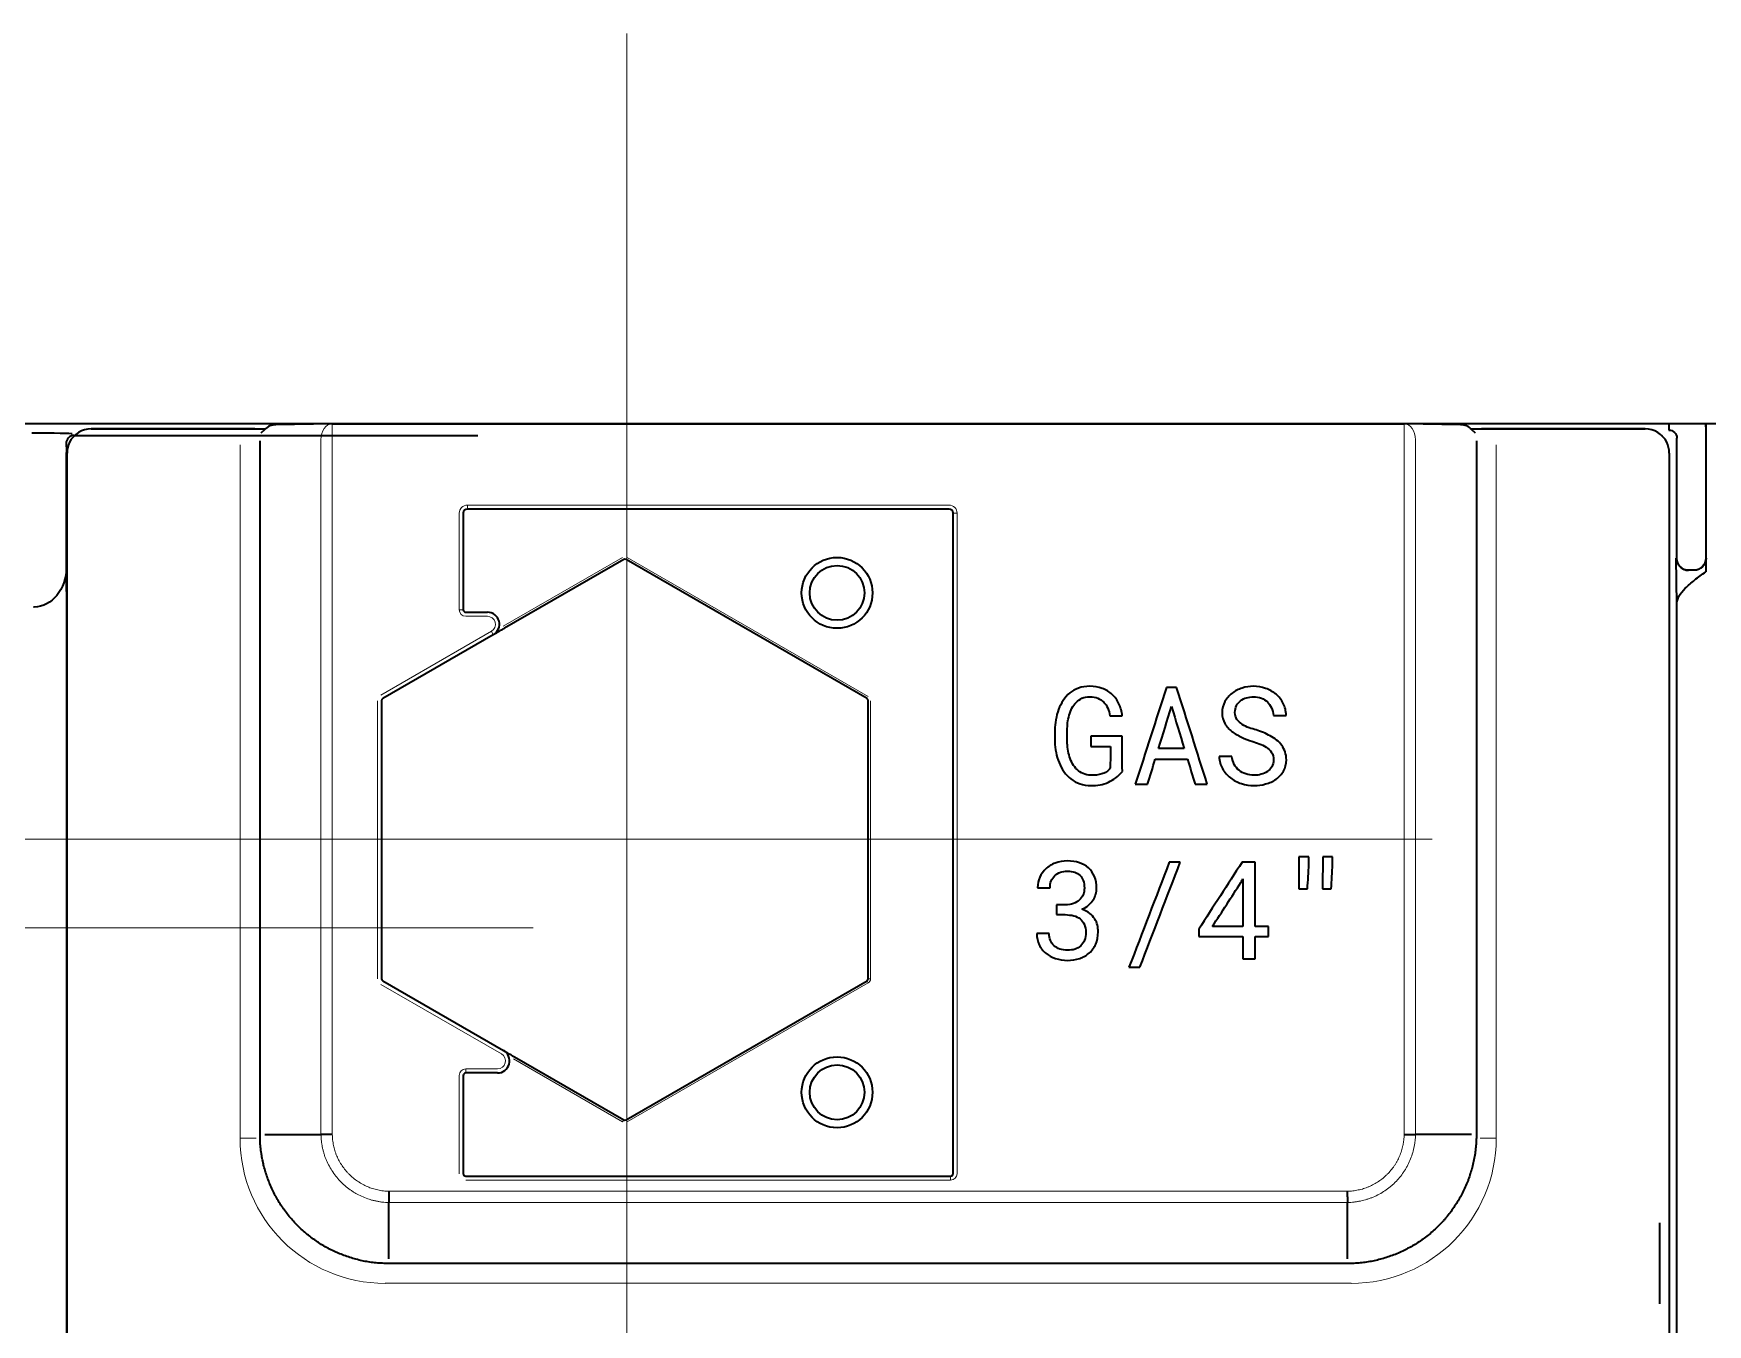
# Model space of a CAD drawing. Extents: x 53 to 4125, y 6244 to 9910.
# Drawn here: x 175.2 to 279.2, y 8047.9 to 8128 of the extents above; entities that cross this region are included whole.
import ezdxf

# ---------------------------------------------------------------- set-up
doc = ezdxf.new("R2010")
doc.units = 0
doc.header["$LTSCALE"] = 5
doc.layers.get('0').update_dxf_attribs({"linetype": 'CONTINUOUS', "lineweight": 0})
doc.layers.add('1', color=7, linetype='CONTINUOUS', true_color=0xffffff)
doc.layers.add('ORTHO$15', color=7, linetype='CONTINUOUS', true_color=0xffffff)

msp = doc.modelspace()

# ---------------------------------------------------------------- linework, layer by layer
at = {"color": 3}
for p, q in [((212.08, 8128.02), (212.08, 8028.02)), ((162.08, 8078.02), (262.08, 8078.02))]:
    msp.add_line(p, q, dxfattribs=at)
at = {"color": 1}
msp.add_line((106.26, 8072.5), (206.26, 8072.5), dxfattribs=at)
at = {"layer": '1', "color": 7, "linetype": 'Continuous', "lineweight": 35}
for p, q in [((188.99, 8103.48), (178.83, 8103.48)), ((178.83, 8103.48), (188.08, 8103.48)), ((188.08, 8103.48), (188.34, 8103.48)), ((189.6, 8103.45), (189.37, 8103.22)), ((193.78, 8103.8), (190.29, 8103.74)), ((193.79, 8103.8), (193.78, 8103.8)), ((193.79, 8103.8), (260.33, 8103.8)), ((260.35, 8103.8), (260.33, 8103.8)), ((263.83, 8103.74), (260.35, 8103.8)), ((264.75, 8103.22), (264.52, 8103.45)), ((275.29, 8103.48), (265.13, 8103.48)), ((265.78, 8103.48), (266.05, 8103.48)), ((266.05, 8103.48), (275.29, 8103.48)), ((275.3, 8103.48), (275.29, 8103.48)), ((177.79, 8103.06), (177.77, 8103.04)), ((189.31, 8059.67), (189.31, 8102.74)), ((264.82, 8102.74), (264.82, 8059.67)), ((276.36, 8103.04), (276.34, 8103.06)), ((177.33, 8027.05), (177.33, 8101.98)), ((276.79, 8101.98), (276.79, 8027.05)), ((201.93, 8098.25), (201.93, 8092.25)), ((232.08, 8098.5), (202.18, 8098.5)), ((232.33, 8057.25), (232.33, 8098.25)), ((211.89, 8095.37), (204.49, 8091.1)), ((226.99, 8086.74), (212.04, 8095.37)), ((202.08, 8092.1), (203.42, 8092.1)), ((203.79, 8090.7), (196.94, 8086.74)), ((196.86, 8086.61), (196.86, 8069.35)), ((227.06, 8069.35), (227.06, 8086.61)), ((196.94, 8069.22), (204.42, 8064.9)), ((212.04, 8060.59), (226.99, 8069.22)), ((205.11, 8064.5), (211.89, 8060.59)), ((201.93, 8063.35), (201.93, 8057.25)), ((204.05, 8063.5), (202.08, 8063.5)), ((202.08, 8057.1), (232.18, 8057.1)), ((256.82, 8051.68), (197.31, 8051.68))]:
    msp.add_line(p, q, dxfattribs=at)
at = {"layer": '1', "color": 7, "linetype": 'Continuous', "lineweight": 13}
for p, q in [((193.79, 8103.8), (193.79, 8102.8)), ((260.33, 8103.8), (260.33, 8102.8)), ((188.08, 8059.45), (188.08, 8102.48)), ((193.09, 8059.68), (193.09, 8102.8)), ((193.79, 8102.8), (193.79, 8059.69)), ((260.33, 8059.68), (260.33, 8102.8)), ((261.03, 8102.8), (261.03, 8059.68)), ((266.05, 8102.48), (266.05, 8059.45)), ((201.68, 8092.25), (201.68, 8098.25)), ((202.18, 8098.75), (202.18, 8098.5)), ((202.18, 8098.75), (232.08, 8098.75)), ((232.33, 8098.25), (232.58, 8098.25)), ((232.58, 8098.25), (232.58, 8057.25)), ((204.41, 8091.23), (211.81, 8095.5)), ((212.11, 8095.5), (227.06, 8086.87)), ((201.93, 8092.25), (201.68, 8092.25)), ((196.81, 8086.96), (203.67, 8090.92)), ((203.42, 8091.85), (202.08, 8091.85)), ((203.79, 8090.7), (203.67, 8090.92)), ((196.61, 8069.35), (196.61, 8086.61)), ((227.21, 8086.61), (227.21, 8069.35)), ((227.06, 8069.09), (212.11, 8060.46)), ((226.99, 8069.22), (227.06, 8069.09)), ((227.06, 8069.35), (227.21, 8069.35)), ((204.3, 8064.68), (196.81, 8069)), ((211.81, 8060.46), (205.04, 8064.37)), ((201.68, 8057.25), (201.68, 8063.35)), ((202.08, 8063.75), (204.05, 8063.75)), ((202.08, 8063.5), (202.08, 8063.75)), ((211.89, 8060.59), (211.81, 8060.46)), ((212.04, 8060.59), (212.11, 8060.46)), ((188.08, 8059.45), (189.08, 8059.45)), ((266.05, 8059.45), (265.05, 8059.45)), ((232.18, 8056.85), (202.08, 8056.85)), ((232.18, 8057.1), (232.18, 8056.85)), ((197.31, 8056.16), (256.8, 8056.16)), ((256.81, 8055.46), (197.31, 8055.46)), ((257.05, 8050.45), (197.08, 8050.45))]:
    msp.add_line(p, q, dxfattribs=at)
at = {"layer": '1', "color": 7, "linetype": 'Continuous', "lineweight": 35}
for centre, radius in [((225.13, 8093.3), 2.2), ((225.13, 8093.3), 1.7), ((225.13, 8062.3), 2.2), ((225.13, 8062.3), 1.7)]:
    msp.add_circle(centre, radius, dxfattribs=at)
for centre, radius, start, end in [((190.31, 8102.74), 1, 90.9827, 135), ((263.82, 8102.74), 1, 45, 89.0173), ((202.18, 8098.25), 0.25, 90, 180), ((232.08, 8098.25), 0.25, 0, 90), ((211.96, 8095.24), 0.15, 60, 120), ((202.08, 8092.25), 0.15, 180, 270), ((203.42, 8091.35), 0.75, 300, 90), ((197.01, 8086.61), 0.15, 120, 180), ((226.91, 8086.61), 0.15, 0, 60), ((197.01, 8069.35), 0.15, 180, 240), ((226.91, 8069.35), 0.15, 300, 0), ((204.05, 8064.25), 0.75, 270, 60), ((202.08, 8063.35), 0.15, 90, 180), ((211.96, 8060.72), 0.15, 240, 300), ((202.08, 8057.25), 0.15, 180, 270), ((232.18, 8057.25), 0.15, 270, 0)]:
    msp.add_arc(centre, radius, start, end, dxfattribs=at)
at = {"layer": '1', "color": 7, "linetype": 'Continuous', "lineweight": 13}
for centre, radius, start, end in [((202.18, 8098.25), 0.5, 90, 180), ((232.08, 8098.25), 0.5, 0, 90), ((202.08, 8092.25), 0.4, 180, 270), ((203.42, 8091.35), 0.5, 300, 90), ((226.91, 8069.35), 0.3, 300, 0), ((204.05, 8064.25), 0.5, 270, 60), ((202.08, 8063.35), 0.4, 90, 180), ((232.18, 8057.25), 0.4, 270, 0)]:
    msp.add_arc(centre, radius, start, end, dxfattribs=at)
at = {"layer": '1', "color": 7, "linetype": 'Continuous', "lineweight": 35}
for centre, major_axis, ratio, start_param, end_param in [((178.83, 8101.98), (0, 1.5), 0.999695, 0.000305, 1.107027), ((188.08, 8103.51), (2, 0), 0.017455, 4.844593, 5.612674), ((266.05, 8103.51), (2, 0), 0.017455, 3.812104, 4.580185), ((275.29, 8101.98), (0, 1.5), 0.999695, 5.176158, 6.282881), ((178.83, 8101.98), (1.06, 1.06), 0.999899, 1.892273, 2.356042), ((275.29, 8101.98), (-1.06, 1.06), 0.999899, 3.927143, 4.390913)]:
    msp.add_ellipse(centre, major_axis=major_axis, ratio=ratio, start_param=start_param, end_param=end_param, dxfattribs=at)
at = {"layer": '1', "color": 7, "linetype": 'Continuous', "lineweight": 13}
for centre, major_axis, ratio, start_param, end_param in [((193.79, 8102.8), (0.017, -1), 0.700857, 3.141614, 4.700368), ((260.33, 8102.8), (-0.017, -1), 0.700857, 1.582818, 3.141571), ((197.08, 8059.45), (-6.37, -6.37), 0.999695, 5.497939, 7.068431), ((257.04, 8059.45), (6.37, -6.37), 0.999695, 5.497939, 7.068431)]:
    msp.add_ellipse(centre, major_axis=major_axis, ratio=ratio, start_param=start_param, end_param=end_param, dxfattribs=at)
at = {"layer": '1', "color": 7, "linetype": 'Continuous', "lineweight": 35}
msp.add_rational_spline([(178.83, 8103.48), (178.83, 8103.48), (178.83, 8103.48)], [0.50000001161, 0.49999998839, 0.50000001161], degree=2, dxfattribs=at)
for points, knots in [([(204.49, 8091.1), (204.45, 8091.08), (204.42, 8091.06), (204.37, 8091.03), (204.35, 8091.02), (204.32, 8091), (204.31, 8091), (204.26, 8090.97), (204.23, 8090.95), (204.17, 8090.92), (204.14, 8090.9), (204.08, 8090.87), (204.06, 8090.85), (204, 8090.82), (203.97, 8090.8), (203.92, 8090.77), (203.9, 8090.76), (203.84, 8090.73), (203.82, 8090.71), (203.79, 8090.7)], [0, 0, 0, 0, 0.125, 0.125, 0.1875, 0.1875, 0.25, 0.25, 0.375, 0.375, 0.5, 0.5, 0.625, 0.625, 0.75, 0.75, 0.875, 0.875, 1, 1, 1, 1]), ([(239.54, 8085.71), (239.58, 8085.86), (239.64, 8086.01), (239.78, 8086.28), (239.86, 8086.4), (240.07, 8086.61), (240.2, 8086.7), (240.33, 8086.76)], [0, 0, 0, 0, 0.333333, 0.333333, 0.666667, 0.666667, 1, 1, 1, 1]), ([(242.63, 8086.42), (242.52, 8086.65), (242.38, 8086.84), (242.03, 8087.16), (241.82, 8087.29), (241.35, 8087.46), (241.09, 8087.5), (240.56, 8087.5), (240.33, 8087.47), (239.92, 8087.32), (239.74, 8087.22), (239.58, 8087.09)], [0, 0, 0, 0, 0.207807, 0.207807, 0.415614, 0.415614, 0.623421, 0.623421, 0.811711, 0.811711, 1, 1, 1, 1]), ([(240.33, 8086.76), (240.47, 8086.82), (240.64, 8086.85), (241.01, 8086.85), (241.17, 8086.82), (241.32, 8086.76)], [0, 0, 0, 0, 0.4875, 0.4875, 1, 1, 1, 1]), ([(241.32, 8086.76), (241.46, 8086.7), (241.58, 8086.62), (241.79, 8086.41), (241.87, 8086.29), (242, 8085.99), (242.04, 8085.83), (242.07, 8085.66)], [0, 0, 0, 0, 0.336658, 0.336658, 0.668329, 0.668329, 1, 1, 1, 1]), ([(249.65, 8087.07), (249.46, 8086.93), (249.32, 8086.76), (249.09, 8086.35), (249.03, 8086.12), (249.03, 8085.61), (249.09, 8085.38), (249.32, 8085), (249.46, 8084.84), (249.82, 8084.56), (250.02, 8084.44), (250.24, 8084.34)], [0, 0, 0, 0, 0.199618, 0.199618, 0.399237, 0.399237, 0.598855, 0.598855, 0.798474, 0.798474, 1, 1, 1, 1]), ([(251.73, 8087.37), (251.49, 8087.46), (251.24, 8087.5), (250.74, 8087.5), (250.51, 8087.47), (250.04, 8087.32), (249.83, 8087.21), (249.65, 8087.07)], [0, 0, 0, 0, 0.35443, 0.35443, 0.677215, 0.677215, 1, 1, 1, 1]), ([(250.55, 8086.79), (250.69, 8086.83), (250.83, 8086.85), (251.16, 8086.85), (251.32, 8086.82), (251.47, 8086.77)], [0, 0, 0, 0, 0.448113, 0.448113, 1, 1, 1, 1]), ([(251.47, 8086.77), (251.61, 8086.71), (251.74, 8086.63), (251.94, 8086.43), (252.03, 8086.31), (252.09, 8086.16)], [0, 0, 0, 0, 0.503759, 0.503759, 1, 1, 1, 1]), ([(253, 8085.69), (253, 8085.97), (252.94, 8086.22), (252.71, 8086.66), (252.56, 8086.85), (252.38, 8087.01)], [0, 0, 0, 0, 0.5, 0.5, 1, 1, 1, 1]), ([(238.88, 8086.07), (238.8, 8085.86), (238.75, 8085.65), (238.67, 8085.21), (238.65, 8084.99), (238.65, 8084.77)], [0, 0, 0, 0, 0.5, 0.5, 1, 1, 1, 1]), ([(250.28, 8085.14), (250.15, 8085.22), (250.04, 8085.32), (249.87, 8085.56), (249.83, 8085.71), (249.83, 8085.88)], [0, 0, 0, 0, 0.5, 0.5, 1, 1, 1, 1]), ([(239.42, 8084.07), (239.42, 8084.3), (239.42, 8084.54), (239.42, 8084.92), (239.43, 8085.08), (239.44, 8085.24)], [0, 0, 0, 0, 0.612382, 0.612382, 1, 1, 1, 1]), ([(239.56, 8083.13), (239.52, 8083.28), (239.48, 8083.44), (239.43, 8083.76), (239.42, 8083.92), (239.42, 8084.07)], [0, 0, 0, 0, 0.5, 0.5, 1, 1, 1, 1]), ([(250.88, 8084.09), (251.03, 8084.05), (251.18, 8083.99), (251.5, 8083.88), (251.64, 8083.81), (251.77, 8083.72)], [0, 0, 0, 0, 0.5, 0.5, 1, 1, 1, 1]), ([(252.94, 8083.43), (252.89, 8083.58), (252.82, 8083.71), (252.64, 8083.96), (252.54, 8084.07), (252.41, 8084.16)], [0, 0, 0, 0, 0.5, 0.5, 1, 1, 1, 1]), ([(238.91, 8082.77), (238.99, 8082.56), (239.09, 8082.38), (239.34, 8082.03), (239.49, 8081.88), (239.65, 8081.75)], [0, 0, 0, 0, 0.5, 0.5, 1, 1, 1, 1]), ([(252.1, 8083.4), (252.18, 8083.28), (252.22, 8083.12), (252.22, 8082.77), (252.19, 8082.63), (252.12, 8082.51)], [0, 0, 0, 0, 0.526549, 0.526549, 1, 1, 1, 1]), ([(252.84, 8082.24), (252.96, 8082.44), (253.02, 8082.67), (253.02, 8083.12), (252.99, 8083.28), (252.94, 8083.43)], [0, 0, 0, 0, 0.603448, 0.603448, 1, 1, 1, 1]), ([(239.65, 8081.75), (239.81, 8081.62), (240, 8081.52), (240.42, 8081.38), (240.64, 8081.34), (241.28, 8081.33), (241.64, 8081.4), (241.97, 8081.55)], [0, 0, 0, 0, 0.279231, 0.279231, 0.558461, 0.558461, 1, 1, 1, 1]), ([(241.56, 8082.06), (241.45, 8082.03), (241.34, 8082.01), (241.11, 8081.98), (241, 8081.98), (240.9, 8081.98)], [0, 0, 0, 0, 0.5, 0.5, 1, 1, 1, 1]), ([(251.46, 8082.04), (251.31, 8082), (251.17, 8081.98), (250.83, 8081.98), (250.66, 8082.01), (250.5, 8082.06)], [0, 0, 0, 0, 0.442396, 0.442396, 1, 1, 1, 1]), ([(251.73, 8081.44), (251.97, 8081.5), (252.19, 8081.6), (252.57, 8081.87), (252.72, 8082.04), (252.84, 8082.24)], [0, 0, 0, 0, 0.502323, 0.502323, 1, 1, 1, 1]), ([(250.23, 8081.46), (250.49, 8081.38), (250.75, 8081.34), (251.26, 8081.34), (251.49, 8081.37), (251.73, 8081.44)], [0, 0, 0, 0, 0.529052, 0.529052, 1, 1, 1, 1]), ([(238.67, 8076.53), (238.45, 8076.44), (238.25, 8076.32), (237.93, 8076.03), (237.8, 8075.85), (237.71, 8075.65)], [0, 0, 0, 0, 0.5, 0.5, 1, 1, 1, 1]), ([(240.74, 8076.23), (240.58, 8076.37), (240.39, 8076.48), (239.95, 8076.62), (239.7, 8076.66), (239.15, 8076.66), (238.9, 8076.62), (238.67, 8076.53)], [0, 0, 0, 0, 0.329545, 0.329545, 0.659091, 0.659091, 1, 1, 1, 1]), ([(238.42, 8075.43), (238.48, 8075.55), (238.55, 8075.66), (238.74, 8075.84), (238.85, 8075.91), (238.99, 8075.96)], [0, 0, 0, 0, 0.5, 0.5, 1, 1, 1, 1]), ([(238.99, 8075.96), (239.12, 8076.01), (239.27, 8076.03), (239.77, 8076.03), (240.03, 8075.94), (240.39, 8075.59), (240.48, 8075.33), (240.48, 8074.83), (240.46, 8074.69), (240.4, 8074.56)], [0, 0, 0, 0, 0.163314, 0.163314, 0.508606, 0.508606, 0.850908, 0.850908, 1, 1, 1, 1]), ([(241.19, 8074.6), (241.23, 8074.73), (241.24, 8074.85), (241.24, 8075.24), (241.2, 8075.48), (241.02, 8075.91), (240.9, 8076.08), (240.74, 8076.23)], [0, 0, 0, 0, 0.172414, 0.172414, 0.586207, 0.586207, 1, 1, 1, 1]), ([(240.17, 8074.24), (240.07, 8074.15), (239.95, 8074.07), (239.66, 8073.97), (239.49, 8073.94), (239.29, 8073.94)], [0, 0, 0, 0, 0.5, 0.5, 1, 1, 1, 1]), ([(239.82, 8073.26), (239.97, 8073.22), (240.11, 8073.15), (240.33, 8072.97), (240.42, 8072.85), (240.54, 8072.58), (240.57, 8072.42), (240.57, 8072.04), (240.54, 8071.88), (240.49, 8071.74)], [0, 0, 0, 0, 0.248971, 0.248971, 0.497942, 0.497942, 0.746914, 0.746914, 1, 1, 1, 1]), ([(241.19, 8071.5), (241.29, 8071.72), (241.33, 8071.97), (241.33, 8072.39), (241.32, 8072.53), (241.29, 8072.67)], [0, 0, 0, 0, 0.674074, 0.674074, 1, 1, 1, 1]), ([(237.68, 8071.45), (237.78, 8071.25), (237.92, 8071.07), (238.26, 8070.79), (238.46, 8070.68), (238.69, 8070.61)], [0, 0, 0, 0, 0.502444, 0.502444, 1, 1, 1, 1]), ([(239.9, 8071.18), (239.76, 8071.14), (239.61, 8071.12), (239.26, 8071.12), (239.1, 8071.14), (238.96, 8071.19)], [0, 0, 0, 0, 0.5, 0.5, 1, 1, 1, 1]), ([(240.19, 8070.61), (240.42, 8070.69), (240.62, 8070.8), (240.96, 8071.1), (241.09, 8071.29), (241.19, 8071.5)], [0, 0, 0, 0, 0.5, 0.5, 1, 1, 1, 1]), ([(238.69, 8070.61), (238.92, 8070.53), (239.17, 8070.49), (239.7, 8070.49), (239.95, 8070.53), (240.19, 8070.61)], [0, 0, 0, 0, 0.495652, 0.495652, 1, 1, 1, 1]), ([(204.42, 8064.9), (204.45, 8064.88), (204.47, 8064.87), (204.52, 8064.84), (204.55, 8064.82), (204.6, 8064.79), (204.63, 8064.78), (204.68, 8064.75), (204.71, 8064.73), (204.77, 8064.7), (204.8, 8064.68), (204.86, 8064.65), (204.89, 8064.63), (204.93, 8064.6), (204.95, 8064.59), (204.98, 8064.57), (205, 8064.56), (205.05, 8064.54), (205.08, 8064.52), (205.11, 8064.5)], [0, 0, 0, 0, 0.125, 0.125, 0.25, 0.25, 0.375, 0.375, 0.5, 0.5, 0.625, 0.625, 0.75, 0.75, 0.8125, 0.8125, 0.875, 0.875, 1, 1, 1, 1]), ([(197.31, 8051.68), (197.18, 8051.68), (197.04, 8051.68), (196.85, 8051.69), (196.78, 8051.69), (196.65, 8051.7), (196.58, 8051.71), (196.39, 8051.73), (196.26, 8051.74), (196, 8051.78), (195.87, 8051.8), (195.49, 8051.88), (195.23, 8051.94), (194.73, 8052.1), (194.49, 8052.18), (194.19, 8052.31), (194.13, 8052.34), (194.01, 8052.39), (193.95, 8052.42), (193.77, 8052.5), (193.65, 8052.56), (193.3, 8052.74), (193.08, 8052.88), (192.65, 8053.17), (192.44, 8053.32), (192.04, 8053.65), (191.84, 8053.83), (191.56, 8054.11), (191.47, 8054.2), (191.3, 8054.4), (191.21, 8054.5), (190.96, 8054.8), (190.81, 8055.01), (190.59, 8055.33), (190.52, 8055.44), (190.42, 8055.61), (190.38, 8055.67), (190.32, 8055.79), (190.29, 8055.84), (190.19, 8056.02), (190.13, 8056.13), (190.02, 8056.37), (189.97, 8056.49), (189.82, 8056.85), (189.73, 8057.1), (189.62, 8057.47), (189.58, 8057.6), (189.53, 8057.79), (189.52, 8057.85), (189.49, 8057.98), (189.48, 8058.04), (189.45, 8058.17), (189.44, 8058.23), (189.42, 8058.36), (189.41, 8058.43), (189.39, 8058.56), (189.38, 8058.62), (189.36, 8058.76), (189.35, 8058.82), (189.33, 8059.02), (189.32, 8059.15), (189.31, 8059.41), (189.31, 8059.54), (189.31, 8059.67)], [0, 0, 0, 0, 0.03125, 0.03125, 0.046875, 0.046875, 0.0625, 0.0625, 0.09375, 0.09375, 0.125, 0.125, 0.1875, 0.1875, 0.25, 0.25, 0.265625, 0.265625, 0.28125, 0.28125, 0.3125, 0.3125, 0.375, 0.375, 0.4375, 0.4375, 0.5, 0.5, 0.53125, 0.53125, 0.5625, 0.5625, 0.625, 0.625, 0.65625, 0.65625, 0.671875, 0.671875, 0.6875, 0.6875, 0.71875, 0.71875, 0.75, 0.75, 0.8125, 0.8125, 0.84375, 0.84375, 0.859375, 0.859375, 0.875, 0.875, 0.890625, 0.890625, 0.90625, 0.90625, 0.921875, 0.921875, 0.9375, 0.9375, 0.96875, 0.96875, 1, 1, 1, 1]), ([(193.79, 8059.69), (193.73, 8059.69), (193.67, 8059.69), (193.54, 8059.69), (193.48, 8059.69), (193.36, 8059.69), (193.3, 8059.68), (193.19, 8059.68), (193.14, 8059.68), (193.09, 8059.68)], [0, 0, 0, 0, 0.25, 0.25, 0.5, 0.5, 0.75, 0.75, 1, 1, 1, 1]), ([(264.82, 8059.67), (264.82, 8059.54), (264.81, 8059.41), (264.8, 8059.15), (264.79, 8059.02), (264.77, 8058.82), (264.76, 8058.75), (264.75, 8058.62), (264.74, 8058.56), (264.71, 8058.36), (264.69, 8058.24), (264.64, 8057.98), (264.61, 8057.85), (264.54, 8057.6), (264.47, 8057.35), (264.39, 8057.1), (264.33, 8056.91), (264.3, 8056.85), (264.25, 8056.73), (264.23, 8056.67), (264.15, 8056.49), (264.1, 8056.37), (263.99, 8056.13), (263.93, 8056.01), (263.81, 8055.78), (263.74, 8055.67), (263.61, 8055.45), (263.54, 8055.34), (263.32, 8055.01), (263.17, 8054.8), (262.96, 8054.55), (262.92, 8054.5), (262.83, 8054.4), (262.79, 8054.35), (262.66, 8054.2), (262.56, 8054.11), (262.28, 8053.83), (262.09, 8053.65), (261.69, 8053.32), (261.48, 8053.17), (261.04, 8052.88), (260.82, 8052.74), (260.53, 8052.59), (260.47, 8052.56), (260.35, 8052.5), (260.3, 8052.47), (260.12, 8052.39), (260, 8052.33), (259.64, 8052.18), (259.39, 8052.1), (259.02, 8051.98), (258.89, 8051.95), (258.64, 8051.88), (258.51, 8051.86), (258.26, 8051.8), (258.13, 8051.78), (257.93, 8051.75), (257.87, 8051.74), (257.74, 8051.73), (257.67, 8051.72), (257.48, 8051.7), (257.34, 8051.69), (257.08, 8051.68), (256.95, 8051.68), (256.82, 8051.68)], [0, 0, 0, 0, 0.03125, 0.03125, 0.0625, 0.0625, 0.078125, 0.078125, 0.09375, 0.09375, 0.125, 0.125, 0.15625, 0.15625, 0.1875, 0.21875, 0.21875, 0.234375, 0.234375, 0.25, 0.25, 0.28125, 0.28125, 0.3125, 0.3125, 0.34375, 0.34375, 0.375, 0.375, 0.4375, 0.4375, 0.453125, 0.453125, 0.46875, 0.46875, 0.5, 0.5, 0.5625, 0.5625, 0.625, 0.625, 0.6875, 0.6875, 0.703125, 0.703125, 0.71875, 0.71875, 0.75, 0.75, 0.8125, 0.8125, 0.84375, 0.84375, 0.875, 0.875, 0.90625, 0.90625, 0.921875, 0.921875, 0.9375, 0.9375, 0.96875, 0.96875, 1, 1, 1, 1]), ([(260.33, 8059.68), (260.4, 8059.68), (260.46, 8059.68), (260.59, 8059.68), (260.65, 8059.68), (260.77, 8059.68), (260.83, 8059.68), (260.93, 8059.68), (260.99, 8059.68), (261.03, 8059.68)], [0, 0, 0, 0, 0.25, 0.25, 0.5, 0.5, 0.75, 0.75, 1, 1, 1, 1]), ([(197.31, 8056.16), (197.31, 8056.1), (197.31, 8056.03), (197.31, 8055.9), (197.31, 8055.84), (197.31, 8055.72), (197.31, 8055.67), (197.31, 8055.56), (197.31, 8055.51), (197.31, 8055.46)], [0, 0, 0, 0, 0.25, 0.25, 0.5, 0.5, 0.75, 0.75, 1, 1, 1, 1]), ([(256.8, 8056.16), (256.8, 8056.1), (256.8, 8056.03), (256.8, 8055.9), (256.8, 8055.84), (256.81, 8055.72), (256.81, 8055.67), (256.81, 8055.56), (256.81, 8055.51), (256.81, 8055.46)], [0, 0, 0, 0, 0.25, 0.25, 0.5, 0.5, 0.75, 0.75, 1, 1, 1, 1])]:
    msp.add_open_spline(points, degree=3, knots=knots, dxfattribs=at)
for points, degree in [([(239.58, 8087.09), (239.42, 8086.96), (239.28, 8086.81), (239.17, 8086.63)], 3), ([(245.57, 8087.42), (244.93, 8085.42), (244.28, 8083.42), (243.64, 8081.42)], 3), ([(246.21, 8087.42), (246, 8087.42), (245.79, 8087.42), (245.57, 8087.42)], 3), ([(248.11, 8081.42), (247.48, 8083.42), (246.85, 8085.42), (246.21, 8087.42)], 3), ([(250.18, 8086.6), (250.29, 8086.69), (250.41, 8086.75), (250.55, 8086.79)], 3), ([(252.38, 8087.01), (252.19, 8087.16), (251.98, 8087.29), (251.73, 8087.37)], 3), ([(239.17, 8086.63), (239.05, 8086.46), (238.96, 8086.27), (238.88, 8086.07)], 3), ([(239.44, 8085.24), (239.46, 8085.39), (239.49, 8085.55), (239.54, 8085.71)], 3), ([(242.07, 8085.66), (242.33, 8085.66), (242.58, 8085.66), (242.83, 8085.66)], 3), ([(242.83, 8085.66), (242.8, 8085.94), (242.74, 8086.19), (242.63, 8086.42)], 3), ([(245.09, 8083.64), (245.35, 8084.51), (245.62, 8085.37), (245.89, 8086.24)], 3), ([(245.89, 8086.24), (246.15, 8085.37), (246.42, 8084.51), (246.68, 8083.64)], 3), ([(249.83, 8085.88), (249.83, 8086.04), (249.86, 8086.18), (249.92, 8086.3)], 3), ([(249.92, 8086.3), (249.99, 8086.42), (250.07, 8086.52), (250.18, 8086.6)], 3), ([(252.09, 8086.16), (252.15, 8086.02), (252.2, 8085.87), (252.22, 8085.69)], 3), ([(252.22, 8085.69), (252.48, 8085.69), (252.74, 8085.69), (253, 8085.69)], 3), ([(238.65, 8084.77), (238.65, 8084.53), (238.65, 8084.3), (238.65, 8084.07)], 3), ([(250.71, 8084.93), (250.55, 8084.98), (250.41, 8085.05), (250.28, 8085.14)], 3), ([(251.14, 8084.79), (251, 8084.83), (250.86, 8084.88), (250.71, 8084.93)], 3), ([(251.59, 8084.63), (251.43, 8084.69), (251.28, 8084.74), (251.14, 8084.79)], 3), ([(252.02, 8084.42), (251.88, 8084.5), (251.74, 8084.57), (251.59, 8084.63)], 3), ([(238.65, 8084.07), (238.65, 8083.84), (238.67, 8083.62), (238.72, 8083.4)], 3), ([(242.82, 8084.41), (242.18, 8084.41), (241.53, 8084.41), (240.88, 8084.41)], 3), ([(240.88, 8084.41), (240.88, 8084.19), (240.88, 8083.98), (240.88, 8083.76)], 3), ([(240.88, 8083.76), (241.29, 8083.76), (241.69, 8083.76), (242.1, 8083.76)], 3), ([(242.1, 8083.76), (242.1, 8083.31), (242.09, 8082.87), (242.09, 8082.42)], 3), ([(242.84, 8082.21), (242.83, 8082.94), (242.83, 8083.67), (242.82, 8084.41)], 3), ([(246.68, 8083.64), (246.15, 8083.64), (245.62, 8083.64), (245.09, 8083.64)], 3), ([(250.24, 8084.34), (250.46, 8084.24), (250.67, 8084.16), (250.88, 8084.09)], 3), ([(251.77, 8083.72), (251.91, 8083.63), (252.01, 8083.53), (252.1, 8083.4)], 3), ([(252.41, 8084.16), (252.29, 8084.26), (252.16, 8084.35), (252.02, 8084.42)], 3), ([(238.72, 8083.4), (238.76, 8083.18), (238.82, 8082.97), (238.91, 8082.77)], 3), ([(239.75, 8082.69), (239.68, 8082.83), (239.61, 8082.98), (239.56, 8083.13)], 3), ([(240.03, 8082.33), (239.92, 8082.43), (239.83, 8082.56), (239.75, 8082.69)], 3), ([(244.4, 8081.42), (244.56, 8081.94), (244.72, 8082.45), (244.88, 8082.97)], 3), ([(244.88, 8082.97), (245.55, 8082.97), (246.22, 8082.97), (246.88, 8082.97)], 3), ([(246.88, 8082.97), (247.04, 8082.45), (247.2, 8081.94), (247.36, 8081.42)], 3), ([(249.63, 8083.15), (249.37, 8083.15), (249.11, 8083.15), (248.85, 8083.15)], 3), ([(248.85, 8083.15), (248.86, 8082.86), (248.93, 8082.61), (249.05, 8082.39)], 3), ([(249.78, 8082.65), (249.71, 8082.8), (249.66, 8082.96), (249.63, 8083.15)], 3), ([(250.08, 8082.29), (249.96, 8082.39), (249.86, 8082.51), (249.78, 8082.65)], 3), ([(240.41, 8082.08), (240.27, 8082.14), (240.14, 8082.23), (240.03, 8082.33)], 3), ([(240.9, 8081.98), (240.71, 8081.99), (240.55, 8082.02), (240.41, 8082.08)], 3), ([(241.86, 8082.2), (241.76, 8082.14), (241.66, 8082.09), (241.56, 8082.06)], 3), ([(242.09, 8082.42), (242.03, 8082.33), (241.95, 8082.25), (241.86, 8082.2)], 3), ([(241.97, 8081.55), (242.29, 8081.69), (242.58, 8081.91), (242.84, 8082.21)], 3), ([(249.05, 8082.39), (249.18, 8082.16), (249.35, 8081.97), (249.55, 8081.82)], 3), ([(249.55, 8081.82), (249.75, 8081.66), (249.98, 8081.54), (250.23, 8081.46)], 3), ([(250.5, 8082.06), (250.34, 8082.11), (250.2, 8082.19), (250.08, 8082.29)], 3), ([(251.84, 8082.21), (251.73, 8082.13), (251.6, 8082.08), (251.46, 8082.04)], 3), ([(252.12, 8082.51), (252.05, 8082.39), (251.95, 8082.29), (251.84, 8082.21)], 3), ([(243.64, 8081.42), (243.89, 8081.42), (244.14, 8081.42), (244.4, 8081.42)], 3), ([(247.36, 8081.42), (247.61, 8081.42), (247.86, 8081.42), (248.11, 8081.42)], 3), ([(245.75, 8076.58), (244.92, 8074.41), (244.08, 8072.23), (243.25, 8070.06)], 3), ([(243.93, 8070.06), (244.76, 8072.23), (245.6, 8074.41), (246.43, 8076.58)], 3), ([(246.43, 8076.58), (246.21, 8076.58), (245.98, 8076.58), (245.75, 8076.58)], 3), ([(250.27, 8076.58), (249.37, 8075.19), (248.48, 8073.81), (247.58, 8072.42)], 3), ([(251.08, 8076.58), (250.81, 8076.58), (250.54, 8076.58), (250.27, 8076.58)], 3), ([(251.08, 8072.59), (251.08, 8073.92), (251.08, 8075.25), (251.08, 8076.58)], 3), ([(254.42, 8076.91), (254.21, 8076.91), (254.01, 8076.91), (253.8, 8076.91)], 3), ([(253.8, 8076.91), (253.8, 8076.74), (253.8, 8076.56), (253.8, 8076.39)], 3), ([(253.8, 8076.39), (253.8, 8075.9), (253.8, 8075.42), (253.8, 8074.93)], 3), ([(254.33, 8074.93), (254.36, 8075.44), (254.39, 8075.95), (254.42, 8076.46)], 3), ([(254.42, 8076.46), (254.42, 8076.61), (254.42, 8076.76), (254.42, 8076.91)], 3), ([(255.28, 8076.39), (255.27, 8075.9), (255.27, 8075.42), (255.27, 8074.93)], 3), ([(255.89, 8076.91), (255.69, 8076.91), (255.48, 8076.91), (255.28, 8076.91)], 3), ([(255.28, 8076.91), (255.28, 8076.74), (255.28, 8076.56), (255.28, 8076.39)], 3), ([(255.8, 8074.93), (255.83, 8075.44), (255.86, 8075.95), (255.89, 8076.46)], 3), ([(255.89, 8076.46), (255.89, 8076.61), (255.89, 8076.76), (255.89, 8076.91)], 3), ([(237.71, 8075.65), (237.63, 8075.45), (237.58, 8075.23), (237.58, 8075)], 3), ([(238.35, 8075), (238.35, 8075.16), (238.37, 8075.3), (238.42, 8075.43)], 3), ([(248.43, 8072.59), (249.02, 8073.51), (249.61, 8074.42), (250.2, 8075.33)], 3), ([(250.2, 8075.33), (250.24, 8075.41), (250.28, 8075.49), (250.32, 8075.56)], 3), ([(250.32, 8075.56), (250.32, 8074.57), (250.32, 8073.58), (250.32, 8072.59)], 3), ([(237.58, 8075), (237.84, 8075), (238.09, 8075), (238.35, 8075)], 3), ([(240.4, 8074.56), (240.35, 8074.44), (240.27, 8074.33), (240.17, 8074.24)], 3), ([(240.74, 8073.91), (240.86, 8074.02), (240.95, 8074.13), (241.03, 8074.24)], 3), ([(241.03, 8074.24), (241.1, 8074.36), (241.15, 8074.48), (241.19, 8074.6)], 3), ([(253.8, 8074.93), (253.98, 8074.93), (254.15, 8074.93), (254.33, 8074.93)], 3), ([(255.27, 8074.93), (255.45, 8074.93), (255.63, 8074.93), (255.8, 8074.93)], 3), ([(239.29, 8073.94), (239.11, 8073.94), (238.93, 8073.94), (238.75, 8073.94)], 3), ([(238.75, 8073.94), (238.75, 8073.74), (238.75, 8073.53), (238.75, 8073.33)], 3), ([(238.75, 8073.33), (238.93, 8073.33), (239.11, 8073.33), (239.29, 8073.33)], 3), ([(239.29, 8073.33), (239.48, 8073.32), (239.66, 8073.3), (239.82, 8073.26)], 3), ([(240.32, 8073.66), (240.48, 8073.72), (240.62, 8073.81), (240.74, 8073.91)], 3), ([(240.81, 8073.41), (240.68, 8073.51), (240.52, 8073.59), (240.32, 8073.66)], 3), ([(241.12, 8073.07), (241.04, 8073.19), (240.94, 8073.31), (240.81, 8073.41)], 3), ([(238.29, 8072.16), (238.04, 8072.16), (237.78, 8072.16), (237.53, 8072.16)], 3), ([(237.53, 8072.16), (237.53, 8071.9), (237.58, 8071.66), (237.68, 8071.45)], 3), ([(238.37, 8071.73), (238.32, 8071.86), (238.29, 8072), (238.29, 8072.16)], 3), ([(241.29, 8072.67), (241.26, 8072.81), (241.2, 8072.94), (241.12, 8073.07)], 3), ([(247.58, 8072.42), (247.58, 8072.27), (247.58, 8072.12), (247.58, 8071.97)], 3), ([(250.32, 8072.59), (249.69, 8072.59), (249.06, 8072.59), (248.43, 8072.59)], 3), ([(251.92, 8072.59), (251.64, 8072.59), (251.36, 8072.59), (251.08, 8072.59)], 3), ([(251.92, 8071.97), (251.92, 8072.18), (251.92, 8072.38), (251.92, 8072.59)], 3), ([(238.6, 8071.4), (238.5, 8071.49), (238.43, 8071.6), (238.37, 8071.73)], 3), ([(238.96, 8071.19), (238.82, 8071.24), (238.7, 8071.31), (238.6, 8071.4)], 3), ([(240.26, 8071.39), (240.16, 8071.3), (240.04, 8071.23), (239.9, 8071.18)], 3), ([(240.49, 8071.74), (240.44, 8071.6), (240.36, 8071.49), (240.26, 8071.39)], 3), ([(247.58, 8071.97), (248.49, 8071.97), (249.41, 8071.97), (250.32, 8071.97)], 3), ([(250.32, 8071.97), (250.32, 8071.51), (250.32, 8071.04), (250.32, 8070.58)], 3), ([(251.08, 8070.58), (251.08, 8071.04), (251.08, 8071.51), (251.08, 8071.97)], 3), ([(251.08, 8071.97), (251.36, 8071.97), (251.64, 8071.97), (251.92, 8071.97)], 3), ([(243.25, 8070.06), (243.47, 8070.06), (243.7, 8070.06), (243.93, 8070.06)], 3), ([(250.32, 8070.58), (250.57, 8070.58), (250.83, 8070.58), (251.08, 8070.58)], 3), ([(189.61, 8059.68), (193.09, 8059.68)], 1), ([(264.52, 8059.68), (261.03, 8059.68)], 1), ([(197.31, 8051.97), (197.31, 8055.46)], 1), ([(256.81, 8051.97), (256.81, 8055.46)], 1)]:
    msp.add_open_spline(points, degree=degree, dxfattribs=at)
at = {"layer": '1', "color": 7, "linetype": 'Continuous', "lineweight": 13}
for points, knots in [([(197.31, 8055.46), (197.31, 8055.46), (197.3, 8055.46), (197.28, 8055.46), (197.25, 8055.46), (197.19, 8055.46), (197.14, 8055.47), (197.04, 8055.47), (196.97, 8055.48), (196.83, 8055.49), (196.76, 8055.5), (196.63, 8055.53), (196.56, 8055.54), (196.42, 8055.57), (196.36, 8055.58), (196.22, 8055.62), (196.16, 8055.64), (195.96, 8055.7), (195.83, 8055.75), (195.58, 8055.86), (195.46, 8055.91), (195.31, 8056), (195.28, 8056.01), (195.22, 8056.05), (195.19, 8056.07), (195.1, 8056.12), (195.04, 8056.16), (194.87, 8056.27), (194.76, 8056.35), (194.55, 8056.53), (194.45, 8056.62), (194.25, 8056.81), (194.16, 8056.92), (193.99, 8057.13), (193.9, 8057.24), (193.75, 8057.47), (193.68, 8057.59), (193.55, 8057.83), (193.49, 8057.95), (193.41, 8058.14), (193.38, 8058.2), (193.33, 8058.33), (193.29, 8058.47), (193.25, 8058.6), (193.22, 8058.73), (193.2, 8058.8), (193.17, 8058.93), (193.16, 8059), (193.14, 8059.13), (193.13, 8059.2), (193.11, 8059.34), (193.11, 8059.41), (193.1, 8059.51), (193.1, 8059.56), (193.1, 8059.62), (193.09, 8059.65), (193.09, 8059.66), (193.09, 8059.67), (193.09, 8059.68)], [0, 0, 0, 0, 0.003906, 0.003906, 0.007813, 0.015625, 0.03125, 0.03125, 0.0625, 0.0625, 0.09375, 0.09375, 0.125, 0.125, 0.15625, 0.15625, 0.1875, 0.1875, 0.25, 0.25, 0.3125, 0.3125, 0.328125, 0.328125, 0.34375, 0.34375, 0.375, 0.375, 0.4375, 0.4375, 0.5, 0.5, 0.5625, 0.5625, 0.625, 0.625, 0.6875, 0.6875, 0.75, 0.75, 0.78125, 0.78125, 0.8125, 0.84375, 0.84375, 0.875, 0.875, 0.90625, 0.90625, 0.9375, 0.9375, 0.96875, 0.96875, 0.984375, 0.992187, 0.996094, 0.996094, 1, 1, 1, 1]), ([(193.79, 8059.69), (193.8, 8059.63), (193.8, 8059.58), (193.8, 8059.46), (193.81, 8059.4), (193.82, 8059.29), (193.83, 8059.23), (193.85, 8059.12), (193.86, 8059.06), (193.88, 8058.95), (193.9, 8058.9), (193.92, 8058.79), (193.96, 8058.68), (193.99, 8058.57), (194.03, 8058.46), (194.05, 8058.4), (194.12, 8058.24), (194.17, 8058.14), (194.28, 8057.94), (194.34, 8057.84), (194.47, 8057.65), (194.54, 8057.56), (194.65, 8057.43), (194.68, 8057.38), (194.76, 8057.3), (194.8, 8057.26), (194.92, 8057.13), (195.01, 8057.06), (195.18, 8056.91), (195.27, 8056.84), (195.42, 8056.75), (195.47, 8056.72), (195.54, 8056.67), (195.56, 8056.66), (195.61, 8056.63), (195.64, 8056.61), (195.77, 8056.54), (195.87, 8056.49), (196.08, 8056.4), (196.19, 8056.36), (196.4, 8056.29), (196.51, 8056.27), (196.68, 8056.23), (196.74, 8056.22), (196.85, 8056.2), (196.91, 8056.19), (197.03, 8056.18), (197.08, 8056.17), (197.2, 8056.16), (197.26, 8056.16), (197.31, 8056.16)], [0, 0, 0, 0, 0.03125, 0.03125, 0.0625, 0.0625, 0.09375, 0.09375, 0.125, 0.125, 0.15625, 0.15625, 0.1875, 0.21875, 0.21875, 0.25, 0.25, 0.3125, 0.3125, 0.375, 0.375, 0.4375, 0.4375, 0.46875, 0.46875, 0.5, 0.5, 0.5625, 0.5625, 0.625, 0.625, 0.65625, 0.65625, 0.671875, 0.671875, 0.6875, 0.6875, 0.75, 0.75, 0.8125, 0.8125, 0.875, 0.875, 0.90625, 0.90625, 0.9375, 0.9375, 0.96875, 0.96875, 1, 1, 1, 1]), ([(256.8, 8056.16), (256.92, 8056.16), (257.03, 8056.17), (257.2, 8056.19), (257.26, 8056.2), (257.37, 8056.22), (257.43, 8056.23), (257.54, 8056.25), (257.59, 8056.26), (257.71, 8056.29), (257.82, 8056.32), (257.92, 8056.36), (258.03, 8056.4), (258.09, 8056.42), (258.25, 8056.49), (258.35, 8056.54), (258.55, 8056.65), (258.65, 8056.71), (258.84, 8056.83), (258.93, 8056.9), (259.07, 8057.01), (259.11, 8057.05), (259.19, 8057.13), (259.24, 8057.17), (259.36, 8057.29), (259.43, 8057.37), (259.58, 8057.55), (259.65, 8057.64), (259.75, 8057.78), (259.78, 8057.83), (259.82, 8057.9), (259.84, 8057.93), (259.87, 8057.98), (259.88, 8058), (259.95, 8058.13), (260, 8058.23), (260.09, 8058.44), (260.13, 8058.55), (260.2, 8058.77), (260.23, 8058.88), (260.26, 8059.02), (260.26, 8059.05), (260.27, 8059.11), (260.28, 8059.14), (260.29, 8059.22), (260.3, 8059.28), (260.31, 8059.39), (260.32, 8059.45), (260.33, 8059.57), (260.33, 8059.62), (260.33, 8059.68)], [0, 0, 0, 0, 0.0625, 0.0625, 0.09375, 0.09375, 0.125, 0.125, 0.15625, 0.15625, 0.1875, 0.21875, 0.21875, 0.25, 0.25, 0.3125, 0.3125, 0.375, 0.375, 0.4375, 0.4375, 0.46875, 0.46875, 0.5, 0.5, 0.5625, 0.5625, 0.625, 0.625, 0.65625, 0.65625, 0.671875, 0.671875, 0.6875, 0.6875, 0.75, 0.75, 0.8125, 0.8125, 0.875, 0.875, 0.890625, 0.890625, 0.90625, 0.90625, 0.9375, 0.9375, 0.96875, 0.96875, 1, 1, 1, 1]), ([(261.03, 8059.68), (261.03, 8059.67), (261.03, 8059.66), (261.03, 8059.65), (261.03, 8059.62), (261.03, 8059.56), (261.03, 8059.51), (261.02, 8059.4), (261.01, 8059.34), (261, 8059.2), (260.99, 8059.13), (260.97, 8059.03), (260.96, 8058.99), (260.95, 8058.93), (260.94, 8058.89), (260.91, 8058.72), (260.87, 8058.59), (260.79, 8058.33), (260.74, 8058.2), (260.64, 8057.95), (260.58, 8057.82), (260.49, 8057.67), (260.48, 8057.64), (260.44, 8057.58), (260.43, 8057.55), (260.37, 8057.46), (260.33, 8057.41), (260.22, 8057.24), (260.14, 8057.13), (259.96, 8056.91), (259.87, 8056.81), (259.73, 8056.67), (259.68, 8056.62), (259.57, 8056.53), (259.52, 8056.48), (259.36, 8056.35), (259.25, 8056.27), (259.02, 8056.12), (258.91, 8056.04), (258.67, 8055.91), (258.54, 8055.85), (258.35, 8055.77), (258.29, 8055.75), (258.16, 8055.7), (258.09, 8055.68), (257.89, 8055.62), (257.76, 8055.58), (257.56, 8055.54), (257.49, 8055.53), (257.36, 8055.5), (257.29, 8055.5), (257.15, 8055.48), (257.09, 8055.47), (256.98, 8055.47), (256.93, 8055.46), (256.87, 8055.46), (256.85, 8055.46), (256.83, 8055.46), (256.82, 8055.46), (256.81, 8055.46)], [0, 0, 0, 0, 0.003906, 0.003906, 0.007812, 0.015625, 0.03125, 0.03125, 0.0625, 0.0625, 0.09375, 0.09375, 0.109375, 0.109375, 0.125, 0.125, 0.1875, 0.1875, 0.25, 0.25, 0.3125, 0.3125, 0.328125, 0.328125, 0.34375, 0.34375, 0.375, 0.375, 0.4375, 0.4375, 0.5, 0.5, 0.53125, 0.53125, 0.5625, 0.5625, 0.625, 0.625, 0.6875, 0.6875, 0.75, 0.75, 0.78125, 0.78125, 0.8125, 0.8125, 0.875, 0.875, 0.90625, 0.90625, 0.9375, 0.9375, 0.96875, 0.96875, 0.984375, 0.992188, 0.996094, 0.996094, 1, 1, 1, 1])]:
    msp.add_open_spline(points, degree=3, knots=knots, dxfattribs=at)
at = {"layer": 'ORTHO$15', "color": 7, "linetype": 'Continuous', "lineweight": 35, "extrusion": (0, 1, 0)}
for p, q in [((802.61, 8103.8), (55.9, 8103.8)), ((276.76, 8103.8), (276.76, 8103.41)), ((279.05, 8103.8), (279.05, 8095.45)), ((279.06, 8103.6), (279.06, 8103.8)), ((279.06, 8103.6), (279.06, 8094.6)), ((177.77, 8103.07), (202.84, 8103.07)), ((277.26, 8095.45), (277.26, 8102.91)), ((177.29, 8093.39), (177.29, 8102.01)), ((277.26, 8092.6), (277.22, 8095.45)), ((277.22, 8095.45), (277.26, 8095.45)), ((279.05, 8095.45), (279.06, 8095.45)), ((177.29, 8094.87), (177.29, 8025.85)), ((278.01, 8094.7), (277.99, 8094.7)), ((278.3, 8094.7), (278.01, 8094.7)), ((278.32, 8094.7), (278.3, 8094.7)), ((277.26, 8024.6), (277.26, 8092.6)), ((276.19, 8054.2), (276.19, 8049.17))]:
    msp.add_line(p, q, dxfattribs=at)
at = {"layer": 'ORTHO$15', "color": 7, "linetype": 'Continuous', "lineweight": 35, "extrusion": (0, 0, -1)}
for centre, major_axis, ratio, start_param, end_param in [((276.76, 8102.91), (0.354, 0.354), 0.999087, 5.497939, 7.068431), ((175.15, 8103.19), (-2.5, 0), 0.017455, 1.570796, 3.124139), ((177.27, 8099.07), (0, 3.5), 0.017455, 0.017453, 0.196548), ((177.28, 8102.01), (0, 0.5), 0.017455, 0.196548, 1.570796), ((278.01, 8095.45), (0, 0.75), 0.999949, 3.141593, 4.712389), ((278.3, 8095.45), (0, 0.75), 0.999949, 1.570796, 3.141593), ((278.32, 8095.45), (-0.75, 0), 0.999746, 3.141593, 4.712389), ((175.29, 8094.87), (0.1, 2.46), 0.813474, 1.536602, 3.089945), ((175.25, 8094.91), (-1.77, 1.77), 0.999695, 3.90969, 3.926839)]:
    msp.add_ellipse(centre, major_axis=major_axis, ratio=ratio, start_param=start_param, end_param=end_param, dxfattribs=at)
at = {"layer": 'ORTHO$15', "color": 7, "linetype": 'Continuous', "lineweight": 35}
msp.add_ellipse((177.77, 8102.57), major_axis=(-0.354, -0.354), ratio=0.999695, start_param=3.927143, end_param=5.497635, dxfattribs=at)
for points, knots in [([(277.22, 8095.45), (277.22, 8095.45), (277.22, 8095.44), (277.22, 8095.43), (277.22, 8095.42), (277.22, 8095.4), (277.23, 8095.37), (277.23, 8095.35), (277.24, 8095.31), (277.24, 8095.29), (277.25, 8095.25), (277.26, 8095.23), (277.28, 8095.17), (277.3, 8095.13), (277.33, 8095.08), (277.34, 8095.06), (277.37, 8095.02), (277.38, 8095), (277.42, 8094.95), (277.46, 8094.92), (277.52, 8094.87), (277.54, 8094.85), (277.57, 8094.83), (277.58, 8094.82), (277.6, 8094.81), (277.62, 8094.8), (277.65, 8094.78), (277.68, 8094.77), (277.72, 8094.75), (277.73, 8094.75), (277.76, 8094.74), (277.78, 8094.73), (277.82, 8094.72), (277.86, 8094.71), (277.92, 8094.7), (277.96, 8094.7), (277.99, 8094.7)], [0, 0, 0, 0, 0.015625, 0.015625, 0.03125, 0.0625, 0.0625, 0.125, 0.125, 0.1875, 0.1875, 0.25, 0.25, 0.375, 0.375, 0.4375, 0.4375, 0.5, 0.5, 0.625, 0.625, 0.6875, 0.6875, 0.71875, 0.71875, 0.75, 0.75, 0.8125, 0.8125, 0.84375, 0.84375, 0.875, 0.875, 0.9375, 0.9375, 1, 1, 1, 1]), ([(277.26, 8092.6), (277.26, 8092.76), (277.3, 8092.93), (277.48, 8093.27), (277.62, 8093.43), (277.95, 8093.77), (278.15, 8093.93), (278.58, 8094.27), (278.82, 8094.43), (279.06, 8094.6)], [0, 0, 0, 0, 0.25, 0.25, 0.5, 0.5, 0.75, 0.75, 1, 1, 1, 1])]:
    msp.add_open_spline(points, degree=3, knots=knots, dxfattribs=at)

doc.saveas('drawing.dxf')
